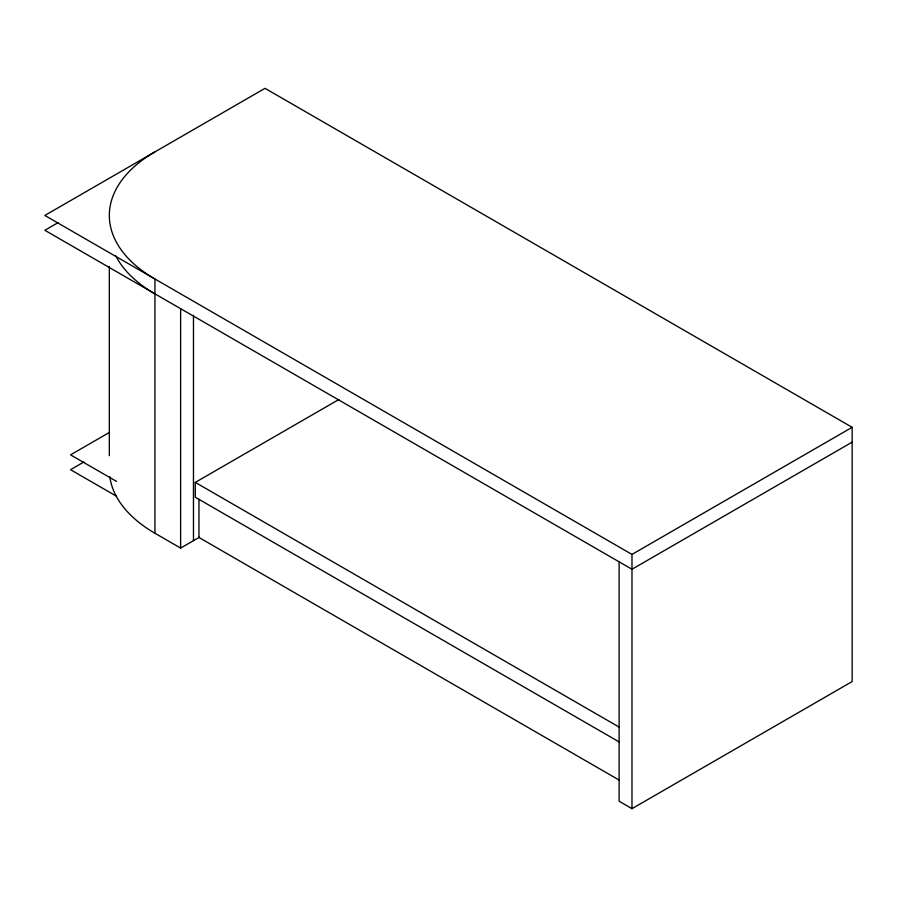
<?xml version="1.0" encoding="UTF-8"?>
<svg xmlns="http://www.w3.org/2000/svg" width="897" height="897" viewBox="0 0 897 897"><rect width="100%" height="100%" fill="white"/><g stroke="black" fill="none" stroke-linecap="round" stroke-linejoin="round"><path stroke-width="1.35" d="M58.159 222.602L44.85 230.282L631.981 569.259L852.15 442.143M109.288 432.489L70.538 454.857L116.509 481.397M83.858 462L70.538 469.692L116.509 496.232M619.278 742.01L195.299 497.23L195.299 482.395L338.943 399.468M109.815 476.744A155.686 89.879 0 0 0 154.934 533.244L180.622 548.078L199.526 537.168M852.15 427.308L265.019 88.332L44.85 215.448L631.981 554.424L852.15 427.308L852.15 681.552L631.981 808.668L619.132 801.245L619.132 561.847M195.299 482.395L619.278 727.175M619.311 780.166L198.966 537.482L198.966 499.214M631.981 554.424L631.981 808.668M193.472 315.262L193.472 540.656M180.622 308.669L180.622 548.078M154.934 533.244L154.934 279.012A155.686 89.879 0 0 1 154.934 151.896M109.333 266.689L109.333 455.687M154.934 293.846A155.686 89.879 0 0 1 115.747 255.813"/></g></svg>
